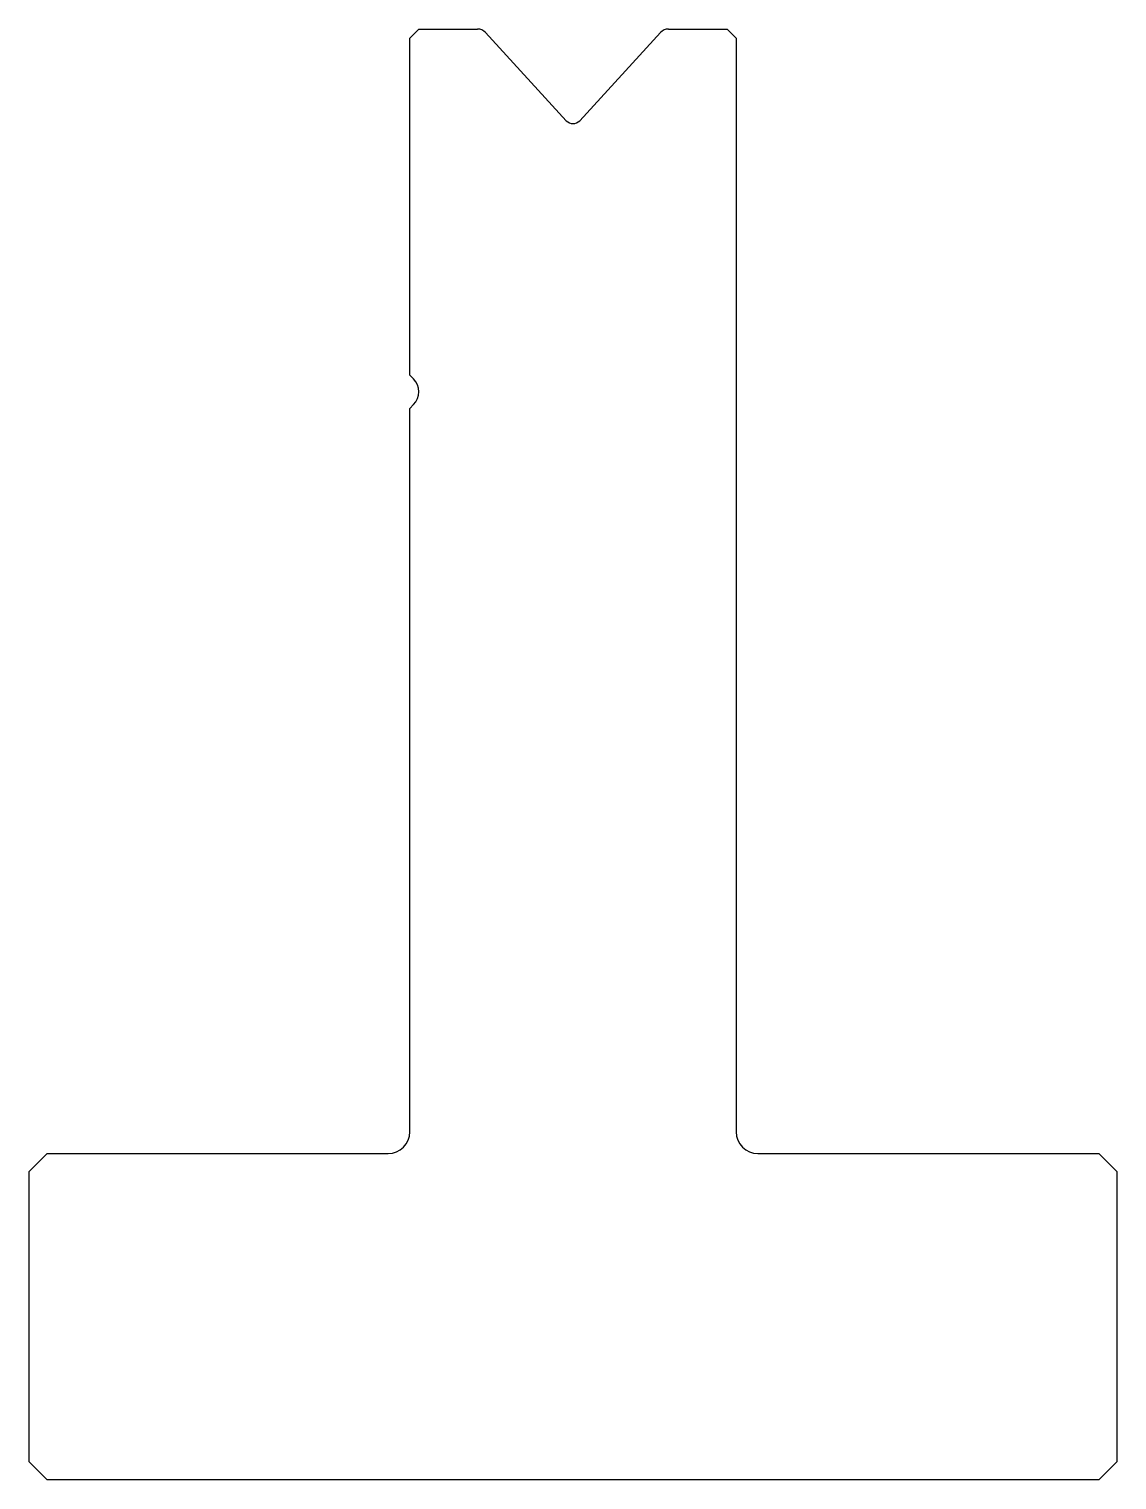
# Model space of a CAD drawing. Header units: metres. Extents: x 82.1 to 142.1, y 123.7 to 203.7.
import ezdxf

# ---------------------------------------------------------------- set-up
doc = ezdxf.new("R2010")
doc.units = ezdxf.units.M

msp = doc.modelspace()

# ---------------------------------------------------------------- linework, layer by layer
for p, q in [((103.615895, 203.668728), (103.115895, 203.168728)), ((103.615895, 203.668728), (106.851889, 203.668728)), ((107.294255, 203.474082), (111.747257, 198.614484)), ((112.484534, 198.614484), (116.937535, 203.474082)), ((117.379902, 203.668728), (120.615895, 203.668728)), ((121.115895, 203.168728), (120.615895, 203.668728)), ((103.115895, 184.582942), (103.115895, 203.168728)), ((121.115895, 203.168728), (121.115895, 142.868728)), ((103.115895, 184.582942), (103.323002, 184.375835)), ((103.323002, 182.961621), (103.115895, 182.754515)), ((103.115895, 142.868728), (103.115895, 182.754515)), ((83.115895, 141.668728), (82.115895, 140.668728)), ((83.115895, 141.668728), (101.915895, 141.668728)), ((122.315895, 141.668728), (141.115895, 141.668728)), ((142.115895, 140.668728), (141.115895, 141.668728)), ((82.115895, 124.668728), (82.115895, 140.668728)), ((142.115895, 140.668728), (142.115895, 124.668728)), ((82.115895, 124.668728), (83.115895, 123.668728)), ((141.115895, 123.668728), (142.115895, 124.668728)), ((141.115895, 123.668728), (83.115895, 123.668728))]:
    msp.add_line(p, q)
for centre, radius, start, end in [((106.851889, 203.068728), 0.6, 42.5, 90), ((117.379902, 203.068728), 0.6, 90, 137.5), ((112.115895, 198.952279), 0.5, 222.5, 317.5), ((102.615895, 183.668728), 1, 315, 45), ((101.915895, 142.868728), 1.2, 270, 0), ((122.315895, 142.868728), 1.2, 180, 270)]:
    msp.add_arc(centre, radius, start, end)

doc.saveas('drawing.dxf')
